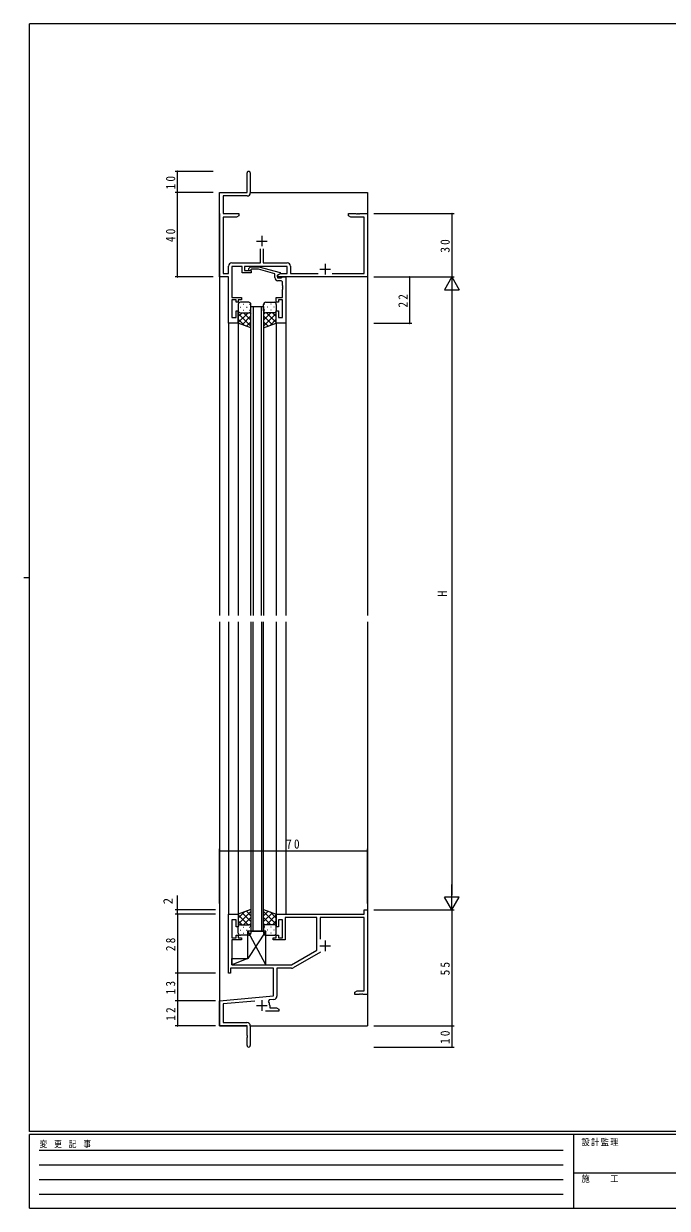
# Model space of a CAD drawing. Units: millimetres on the paper. Extents: x -397 to 397, y -282 to 282.
# Drawn here: x -397 to -92, y -282 to 279 of the extents above; entities that cross this region are included whole.
import ezdxf
from ezdxf.enums import TextEntityAlignment as Align

# ---------------------------------------------------------------- set-up
doc = ezdxf.new("R2010")
doc.units = ezdxf.units.MM
doc.linetypes.add('USER1', pattern=[0.375, 0.25, -0.125])
for name, color, linetype, lineweight in [('0-1_YKK_ZWAK', 7, 'Continuous', 18), ('0-3_YKK_11', 7, 'Continuous', 18), ('0-4_YKK_12', 2, 'Continuous', 18), ('0-5_YKK_13', 4, 'Continuous', 18), ('0-6_YKK_D', 6, 'Continuous', 18)]:
    doc.layers.add(name, color=color, linetype=linetype, lineweight=lineweight)
doc.styles.add('ＭＳ ゴシック', font='')
doc.styles.get('ＭＳ ゴシック').set_extended_font_data('MS Gothic')

msp = doc.modelspace()

# ---------------------------------------------------------------- linework, layer by layer
at = {"layer": '0-1_YKK_ZWAK'}
for p, q in [((-393.908, -245.7), (-393.908, 279.3)), ((376.092, 279.3), (-393.908, 279.3)), ((-396.708, 16.8), (-393.908, 16.8)), ((376.092, -245.7), (-393.908, -245.7)), ((-393.908, -282.1), (-393.908, -247.1)), ((338.292, -247.1), (-393.908, -247.1)), ((-136.308, -247.1), (-136.308, -282.1)), ((-136.308, -265.299), (-7.508, -265.299)), ((-393.908, -282.1), (338.292, -282.1))]:
    msp.add_line(p, q, dxfattribs=at)
at = {"layer": '0-1_YKK_ZWAK', "linetype": 'USER1'}
for p, q in [((-389.31, -254.612), (-141.117, -254.612)), ((-389.31, -261.541), (-141.117, -261.541)), ((-389.31, -268.47), (-141.117, -268.47)), ((-389.31, -275.398), (-141.117, -275.398))]:
    msp.add_line(p, q, dxfattribs=at)
at = {"layer": '0-3_YKK_11'}
for p, q in [((-290.908, 199.3), (-290.908, 208.55)), ((-289.408, 208.55), (-289.408, 199.17)), ((-303.908, 199.3), (-290.908, 199.3)), ((-303.908, 159.3), (-303.908, 199.3)), ((-302.278, 197.67), (-302.278, 189.3)), ((-290.908, 197.67), (-302.278, 197.67)), ((-302.278, 189.3), (-294.908, 189.3)), ((-302.278, 187.67), (-302.278, 160.93)), ((-295.999, 187.67), (-302.278, 187.67)), ((-294.908, 188.3), (-295.999, 187.67)), ((-294.908, 189.3), (-294.908, 188.3)), ((-242.908, 189.3), (-239.366, 189.3)), ((-242.908, 188.3), (-242.908, 189.3)), ((-241.817, 187.67), (-242.908, 188.3)), ((-235.538, 187.67), (-241.817, 187.67)), ((-239.366, 189.3), (-239.183, 189.18)), ((-239.183, 189.18), (-238.633, 189.18)), ((-238.633, 189.18), (-238.45, 189.3)), ((-238.45, 189.3), (-238.366, 189.3)), ((-238.366, 189.3), (-238.183, 189.18)), ((-238.183, 189.18), (-237.633, 189.18)), ((-237.633, 189.18), (-237.45, 189.3)), ((-237.45, 189.3), (-233.908, 189.3)), ((-235.538, 160.93), (-235.538, 187.67)), ((-233.908, 189.3), (-233.908, 159.3)), ((-286.408, 176.3), (-281.408, 176.3)), ((-283.908, 178.8), (-283.908, 173.8)), ((-284.558, 165.93), (-284.558, 172.6)), ((-283.258, 172.6), (-283.258, 165.93)), ((-299.708, 160.93), (-299.708, 164.33)), ((-298.108, 165.93), (-284.558, 165.93)), ((-298.078, 164.3), (-298.078, 149.5)), ((-293.208, 164.3), (-298.078, 164.3)), ((-293.208, 161.3), (-293.208, 164.3)), ((-292.208, 164.3), (-292.208, 162.3)), ((-272.008, 164.3), (-292.208, 164.3)), ((-290.132, 163.324), (-289.357, 164.1)), ((-289.357, 164.1), (-285.412, 164.1)), ((-288.86, 162.9), (-289.284, 162.476)), ((-285.57, 162.9), (-288.86, 162.9)), ((-277.808, 160.82), (-285.57, 162.9)), ((-285.412, 164.1), (-275.308, 161.393)), ((-283.258, 165.93), (-271.978, 165.93)), ((-272.008, 160.93), (-272.008, 164.3)), ((-270.378, 164.33), (-270.378, 160.93)), ((-256.408, 163), (-251.408, 163)), ((-253.908, 165.5), (-253.908, 160.5)), ((-299.708, 159.3), (-303.908, 159.3)), ((-302.278, 160.93), (-299.708, 160.93)), ((-299.708, 137.3), (-299.708, 159.3)), ((-289.008, 161.3), (-293.208, 161.3)), ((-292.208, 162.3), (-289.008, 162.3)), ((-289.008, 162.3), (-289.008, 161.3)), ((-277.808, 159), (-277.808, 160.82)), ((-276.508, 160.1), (-275.071, 160.93)), ((-275.308, 160.793), (-276.508, 160.1)), ((-276.508, 160.1), (-276.508, 158.8)), ((-276.508, 159.3), (-276.508, 160.1)), ((-233.908, 159.3), (-276.508, 159.3)), ((-276.508, 158.8), (-274.708, 158.8)), ((-275.138, 157.5), (-276.308, 157.5)), ((-275.308, 161.393), (-275.308, 160.793)), ((-275.071, 160.93), (-272.008, 160.93)), ((-274.708, 158.8), (-274.508, 159)), ((-274.508, 159), (-274.208, 159.3)), ((-274.208, 159.3), (-272.508, 159.3)), ((-272.508, 159.3), (-272.508, 137.3)), ((-270.378, 160.93), (-257.259, 160.93)), ((-250.558, 160.93), (-235.538, 160.93)), ((-274.138, 155.258), (-274.138, 156.5)), ((-274.018, 155.075), (-274.138, 155.258)), ((-274.138, 154.342), (-274.018, 154.525)), ((-274.138, 154.258), (-274.138, 154.342)), ((-274.018, 154.075), (-274.138, 154.258)), ((-274.138, 153.342), (-274.018, 153.525)), ((-274.138, 149.5), (-274.138, 153.342)), ((-274.018, 154.525), (-274.018, 155.075)), ((-274.018, 153.525), (-274.018, 154.075)), ((-298.078, 149.5), (-293.608, 149.5)), ((-298.078, 148.5), (-298.078, 140)), ((-296.108, 148.5), (-298.078, 148.5)), ((-296.108, 147.3), (-296.108, 148.5)), ((-295.108, 147.3), (-296.108, 147.3)), ((-295.108, 148.5), (-295.108, 147.3)), ((-293.608, 148.5), (-295.108, 148.5)), ((-293.608, 149.5), (-293.608, 148.5)), ((-277.108, 149.5), (-274.138, 149.5)), ((-277.108, 147.3), (-277.108, 149.5)), ((-276.108, 147.3), (-277.108, 147.3)), ((-276.108, 148.5), (-276.108, 147.3)), ((-274.138, 148.5), (-276.108, 148.5)), ((-274.138, 140), (-274.138, 148.5)), ((-296.108, 143.3), (-295.108, 143.3)), ((-296.108, 140), (-296.108, 143.3)), ((-295.108, 143.3), (-295.108, 137.3)), ((-277.108, 143.3), (-276.108, 143.3)), ((-277.108, 137.3), (-277.108, 143.3)), ((-276.108, 143.3), (-276.108, 140)), ((-295.108, 137.3), (-299.708, 137.3)), ((-298.078, 140), (-296.108, 140)), ((-272.508, 137.3), (-277.108, 137.3)), ((-276.108, 140), (-274.138, 140)), ((-299.708, -142.7), (-295.108, -142.7)), ((-299.708, -170.7), (-299.708, -142.7)), ((-298.078, -145.4), (-298.078, -153.9)), ((-296.108, -145.4), (-298.078, -145.4)), ((-296.108, -148.7), (-296.108, -145.4)), ((-295.108, -142.7), (-295.108, -148.7)), ((-277.108, -142.7), (-235.538, -142.7)), ((-277.108, -148.7), (-277.108, -142.7)), ((-276.108, -145.4), (-276.108, -148.7)), ((-274.108, -145.4), (-276.108, -145.4)), ((-274.108, -153.9), (-274.108, -145.4)), ((-272.908, -144.33), (-272.908, -154.9)), ((-257.908, -144.33), (-272.908, -144.33)), ((-257.908, -159.772), (-257.908, -144.33)), ((-256.278, -144.33), (-256.278, -154.507)), ((-235.538, -144.33), (-256.278, -144.33)), ((-235.538, -140.7), (-233.908, -140.7)), ((-235.538, -142.7), (-235.538, -140.7)), ((-235.538, -179.07), (-235.538, -144.33)), ((-233.908, -140.7), (-233.908, -180.7)), ((-295.108, -148.7), (-296.108, -148.7)), ((-276.108, -148.7), (-277.108, -148.7)), ((-298.078, -153.9), (-296.108, -153.9)), ((-298.078, -154.9), (-298.078, -166.7)), ((-293.608, -154.9), (-298.078, -154.9)), ((-296.108, -152.7), (-295.108, -152.7)), ((-296.108, -153.9), (-296.108, -152.7)), ((-295.108, -152.7), (-295.108, -153.9)), ((-295.108, -153.9), (-293.608, -153.9)), ((-293.608, -153.9), (-293.608, -154.9)), ((-278.608, -153.9), (-277.108, -153.9)), ((-278.608, -154.9), (-278.608, -153.9)), ((-272.908, -154.9), (-278.608, -154.9)), ((-277.108, -152.7), (-276.108, -152.7)), ((-277.108, -153.9), (-277.108, -152.7)), ((-276.108, -152.7), (-276.108, -153.9)), ((-276.108, -153.9), (-274.108, -153.9)), ((-253.908, -155.2), (-253.908, -160.2)), ((-269.908, -166.7), (-257.908, -159.772)), ((-256.166, -160.648), (-269.1, -168.116)), ((-256.408, -157.7), (-251.408, -157.7)), ((-298.708, -168.33), (-298.708, -170.7)), ((-278.408, -168.33), (-298.708, -168.33)), ((-298.078, -166.7), (-269.908, -166.7)), ((-278.408, -181.469), (-278.408, -168.33)), ((-276.778, -168.33), (-276.778, -181.497)), ((-269.9, -168.33), (-276.778, -168.33)), ((-298.708, -170.7), (-299.708, -170.7)), ((-239.908, -179.7), (-238.817, -179.07)), ((-238.817, -179.07), (-235.538, -179.07)), ((-303.908, -183.7), (-278.408, -181.469)), ((-303.908, -195.7), (-303.908, -183.7)), ((-287.278, -183.881), (-302.278, -185.194)), ((-302.278, -185.194), (-302.278, -194.07)), ((-283.908, -183.5), (-283.908, -188.5)), ((-280.389, -183.279), (-280.769, -184.041)), ((-278.239, -183.09), (-280.389, -183.279)), ((-239.908, -180.7), (-239.908, -179.7)), ((-237.866, -180.7), (-239.908, -180.7)), ((-237.683, -180.58), (-237.866, -180.7)), ((-237.133, -180.58), (-237.683, -180.58)), ((-236.95, -180.7), (-237.133, -180.58)), ((-236.866, -180.7), (-236.95, -180.7)), ((-236.683, -180.58), (-236.866, -180.7)), ((-236.133, -180.58), (-236.683, -180.58)), ((-235.95, -180.7), (-236.133, -180.58)), ((-233.908, -180.7), (-235.95, -180.7)), ((-286.408, -186), (-281.408, -186)), ((-275.908, -188.7), (-282.258, -188.7)), ((-280.208, -186), (-280.208, -187.07)), ((-280.208, -187.07), (-276.999, -187.07)), ((-276.999, -187.07), (-275.908, -187.7)), ((-275.908, -187.7), (-275.908, -188.7)), ((-290.908, -195.7), (-303.908, -195.7)), ((-302.278, -194.07), (-291.008, -194.07)), ((-290.908, -200.242), (-290.908, -195.7)), ((-289.408, -195.67), (-289.408, -204.95)), ((-290.788, -200.425), (-290.908, -200.242)), ((-290.908, -201.158), (-290.788, -200.975)), ((-290.908, -204.95), (-290.908, -201.158)), ((-290.788, -200.975), (-290.788, -200.425))]:
    msp.add_line(p, q, dxfattribs=at)
for centre, radius, start, end in [((-290.158, 208.55), 0.75, 359.99999, 180.00001), ((-290.908, 199.17), 1.5, 270.00001, 359.99999), ((-298.108, 164.33), 1.6, 90.00001, 179.99999), ((-289.708, 162.9), 0.6, 134.99999, 315.00001), ((-271.978, 164.33), 1.6, 0.00001, 89.99999), ((-276.308, 159), 1.5, 180.00001, 269.99999), ((-275.138, 156.5), 1, 0.00001, 89.99999), ((-269.9, -166.73), 1.6, 269.99997, 299.99998), ((-283.908, -186), 3.7, 0, 31.96331), ((-278.378, -181.497), 1.6, 275, 0.00001), ((-291.008, -195.67), 1.6, 0.00001, 89.99999), ((-290.158, -204.95), 0.75, 179.99999, 0.00001)]:
    msp.add_arc(centre, radius, start, end, dxfattribs=at)
at = {"layer": '0-4_YKK_12'}
for p, q in [((-289.408, 199.3), (-233.908, 199.3)), ((-233.908, 199.3), (-233.908, -1.2)), ((-303.908, 189.3), (-303.908, -1.2)), ((-233.908, 189.3), (-233.908, 175.599)), ((-289.108, 145.301), (-283.108, 145.301)), ((-289.108, -1.2), (-289.108, 145.301)), ((-288.108, 145.301), (-288.108, -1.2)), ((-284.108, -1.2), (-284.108, 145.301)), ((-283.108, 145.301), (-283.108, -1.2)), ((-299.708, 137.6), (-299.708, -1.2)), ((-295.108, 137.8), (-295.108, -1.2)), ((-277.108, 137.6), (-277.108, -1.2)), ((-272.508, 137.6), (-272.508, -1.2)), ((-303.908, -4.2), (-303.908, -195.7)), ((-299.708, -4.2), (-299.708, -143)), ((-295.108, -4.2), (-295.108, -143.2)), ((-289.108, -4.2), (-289.108, -150.701)), ((-288.108, -150.701), (-288.108, -4.2)), ((-284.108, -4.2), (-284.108, -150.701)), ((-283.108, -150.701), (-283.108, -4.2)), ((-277.108, -4.2), (-277.108, -143)), ((-272.508, -4.2), (-272.508, -142.7)), ((-233.908, -4.2), (-233.908, -195.7)), ((-289.108, -150.701), (-283.108, -150.701)), ((-303.908, -195.7), (-291.208, -195.7)), ((-289.408, -195.7), (-233.908, -195.7))]:
    msp.add_line(p, q, dxfattribs=at)
at = {"layer": '0-5_YKK_13'}
for p, q in [((-295.108, 146.3), (-295.108, 143.3)), ((-290.108, 147.3), (-294.108, 147.3)), ((-292.773, 146.352), (-292.573, 146.352)), ((-289.743, 146.352), (-289.543, 146.352)), ((-289.108, 143.3), (-289.108, 146.3)), ((-283.108, 143.3), (-283.108, 146.3)), ((-282.473, 146.352), (-282.673, 146.352)), ((-282.108, 147.3), (-278.108, 147.3)), ((-279.443, 146.352), (-279.643, 146.352)), ((-277.108, 146.3), (-277.108, 143.3)), ((-295.108, 137.3), (-295.108, 143.3)), ((-293.316, 142.3), (-295.108, 140.508)), ((-290.488, 142.3), (-295.108, 137.68)), ((-295.108, 142.032), (-289.108, 136.032)), ((-294.188, 144.937), (-293.988, 144.937)), ((-294.108, 142.3), (-290.508, 142.3)), ((-293.708, 142.3), (-290.108, 142.3)), ((-289.108, 140.851), (-293.304, 136.656)), ((-292.773, 143.522), (-292.573, 143.522)), ((-292.548, 142.3), (-289.108, 138.86)), ((-291.158, 144.937), (-290.958, 144.937)), ((-289.776, 142.357), (-289.108, 141.689)), ((-289.743, 143.522), (-289.543, 143.522)), ((-289.108, 135.157), (-289.108, 143.3)), ((-283.108, 143.3), (-283.108, 135.157)), ((-282.44, 142.357), (-283.108, 141.689)), ((-279.668, 142.3), (-283.108, 138.86)), ((-277.108, 142.032), (-283.108, 136.032)), ((-283.108, 140.851), (-278.912, 136.656)), ((-282.473, 143.522), (-282.673, 143.522)), ((-278.508, 142.3), (-282.108, 142.3)), ((-281.729, 142.3), (-277.108, 137.68)), ((-278.108, 142.3), (-281.708, 142.3)), ((-281.058, 144.937), (-281.258, 144.937)), ((-279.443, 143.522), (-279.643, 143.522)), ((-278.9, 142.3), (-277.108, 140.508)), ((-278.028, 144.937), (-278.228, 144.937)), ((-277.108, 137.3), (-277.108, 143.3)), ((-295.108, 139.203), (-292.147, 136.243)), ((-289.108, 135.157), (-295.108, 137.3)), ((-289.108, 138.023), (-291.22, 135.911)), ((-283.108, 138.023), (-280.997, 135.911)), ((-283.108, 135.157), (-277.108, 137.3)), ((-277.108, 139.203), (-280.069, 136.243)), ((-289.108, -140.557), (-295.108, -142.7)), ((-295.108, -147.432), (-289.108, -141.432)), ((-295.108, -144.603), (-292.147, -141.643)), ((-295.108, -142.7), (-295.108, -148.7)), ((-290.488, -147.7), (-295.108, -143.08)), ((-293.316, -147.7), (-295.108, -145.908)), ((-289.108, -146.251), (-293.304, -142.056)), ((-292.548, -147.7), (-289.108, -144.26)), ((-289.108, -143.423), (-291.22, -141.311)), ((-289.108, -140.557), (-289.108, -148.7)), ((-283.108, -148.7), (-283.108, -140.557)), ((-283.108, -140.557), (-277.108, -142.7)), ((-283.108, -143.423), (-280.997, -141.311)), ((-277.108, -147.432), (-283.108, -141.432)), ((-283.108, -146.251), (-278.912, -142.056)), ((-279.668, -147.7), (-283.108, -144.26)), ((-281.729, -147.7), (-277.108, -143.08)), ((-277.108, -144.603), (-280.069, -141.643)), ((-278.9, -147.7), (-277.108, -145.908)), ((-277.108, -142.7), (-277.108, -148.7)), ((-295.108, -151.7), (-295.108, -148.7)), ((-294.188, -150.337), (-293.988, -150.337)), ((-294.108, -147.7), (-290.508, -147.7)), ((-293.708, -147.7), (-290.108, -147.7)), ((-292.773, -148.922), (-292.573, -148.922)), ((-291.158, -150.337), (-290.958, -150.337)), ((-282.078, -150.7), (-290.578, -163.7)), ((-282.078, -166.7), (-290.578, -150.7)), ((-290.578, -163.7), (-290.578, -150.7)), ((-289.776, -147.757), (-289.108, -147.089)), ((-289.743, -148.922), (-289.543, -148.922)), ((-289.108, -148.7), (-289.108, -151.7)), ((-282.44, -147.757), (-283.108, -147.089)), ((-283.108, -148.7), (-283.108, -151.7)), ((-282.473, -148.922), (-282.673, -148.922)), ((-278.508, -147.7), (-282.108, -147.7)), ((-278.108, -147.7), (-281.708, -147.7)), ((-281.058, -150.337), (-281.258, -150.337)), ((-279.443, -148.922), (-279.643, -148.922)), ((-278.028, -150.337), (-278.228, -150.337)), ((-277.108, -151.7), (-277.108, -148.7)), ((-290.108, -152.7), (-294.108, -152.7)), ((-292.773, -151.752), (-292.573, -151.752)), ((-289.743, -151.752), (-289.543, -151.752)), ((-282.473, -151.752), (-282.673, -151.752)), ((-282.108, -152.7), (-278.108, -152.7)), ((-279.443, -151.752), (-279.643, -151.752)), ((-290.578, -163.7), (-298.078, -166.7)), ((-298.078, -163.7), (-290.578, -163.7)), ((-298.078, -166.7), (-298.078, -163.7)), ((-298.078, -166.7), (-282.078, -166.7))]:
    msp.add_line(p, q, dxfattribs=at)
msp.add_lwpolyline([(-282.078, -166.7), (-282.078, -150.7), (-290.578, -150.7)], dxfattribs=at)
for centre, start, end in [((-294.108, 146.3), 90, 180), ((-290.108, 146.3), 0, 90), ((-282.108, 146.3), 90, 180), ((-278.108, 146.3), 0, 90), ((-294.108, 143.3), 180, 270), ((-294.108, 143.3), 180, 270), ((-290.108, 143.3), 270, 0), ((-290.108, 143.3), 270, 0), ((-282.108, 143.3), 180, 270), ((-282.108, 143.3), 180, 270), ((-278.108, 143.3), 270, 0), ((-278.108, 143.3), 270, 0), ((-294.108, -148.7), 90, 180), ((-294.108, -148.7), 90, 180), ((-290.108, -148.7), 360, 90), ((-290.108, -148.7), 360, 90), ((-282.108, -148.7), 90, 180), ((-282.108, -148.7), 90, 180), ((-278.108, -148.7), 360, 90), ((-278.108, -148.7), 360, 90), ((-294.108, -151.7), 180, 270), ((-290.108, -151.7), 270, 360), ((-282.108, -151.7), 180, 270), ((-278.108, -151.7), 270, 360)]:
    msp.add_arc(centre, 1, start, end, dxfattribs=at)
at = {"layer": '0-6_YKK_D'}
for p, q in [((-306.908, 209.3), (-324.908, 209.3)), ((-323.908, 199.3), (-323.908, 209.3)), ((-306.908, 199.3), (-324.908, 199.3)), ((-306.908, 199.3), (-324.908, 199.3)), ((-323.908, 159.3), (-323.908, 199.3)), ((-230.908, 189.3), (-192.908, 189.3)), ((-193.908, 189.3), (-193.908, 159.3)), ((-306.908, 159.3), (-324.908, 159.3)), ((-230.908, 159.3), (-212.908, 159.3)), ((-230.908, 159.3), (-192.908, 159.3)), ((-230.908, 159.3), (-192.908, 159.3)), ((-213.908, 137.3), (-213.908, 159.3)), ((-193.908, 159.3), (-197.408, 153.238)), ((-193.908, 159.3), (-193.908, 147.176)), ((-193.908, 159.3), (-190.408, 153.238)), ((-197.408, 153.238), (-190.408, 153.238)), ((-193.908, 152.3), (-193.908, -133.7)), ((-230.908, 137.3), (-212.908, 137.3)), ((-303.908, -137.7), (-303.908, -111.7)), ((-233.908, -137.7), (-233.908, -111.7)), ((-303.908, -112.7), (-233.908, -112.7)), ((-193.908, -140.7), (-193.908, -128.576)), ((-323.908, -140.7), (-323.908, -133.8)), ((-190.408, -134.638), (-197.408, -134.638)), ((-193.908, -140.7), (-197.408, -134.638)), ((-193.908, -140.7), (-190.408, -134.638)), ((-305.908, -140.7), (-324.908, -140.7)), ((-305.908, -142.7), (-324.908, -142.7)), ((-305.908, -142.7), (-324.908, -142.7)), ((-323.908, -142.7), (-323.908, -140.7)), ((-323.908, -142.7), (-323.908, -170.7)), ((-230.908, -140.7), (-192.908, -140.7)), ((-230.908, -140.7), (-192.908, -140.7)), ((-193.908, -140.7), (-193.908, -195.7)), ((-305.908, -170.7), (-324.908, -170.7)), ((-305.908, -170.7), (-324.908, -170.7)), ((-323.908, -170.7), (-323.908, -183.7)), ((-305.908, -183.7), (-324.908, -183.7)), ((-305.908, -183.7), (-324.908, -183.7)), ((-323.908, -183.7), (-323.908, -195.7)), ((-305.908, -195.7), (-324.908, -195.7)), ((-230.908, -195.7), (-192.908, -195.7)), ((-230.908, -195.7), (-192.908, -195.7)), ((-193.908, -195.7), (-193.908, -205.7)), ((-230.908, -205.7), (-192.908, -205.7))]:
    msp.add_line(p, q, dxfattribs=at)
for centre, start, end in [((-323.908, 209.3), 90, 270), ((-323.908, 209.3), 270, 90), ((-323.908, 199.3), 90, 270), ((-323.908, 199.3), 90, 270), ((-323.908, 199.3), 270, 90), ((-323.908, 199.3), 270, 90), ((-193.908, 189.3), 90, 270), ((-193.908, 189.3), 270, 90), ((-323.908, 159.3), 90, 270), ((-323.908, 159.3), 270, 90), ((-213.908, 159.3), 90, 270), ((-213.908, 159.3), 270, 90), ((-213.908, 137.3), 90, 270), ((-213.908, 137.3), 270, 90), ((-303.908, -112.7), 0, 180), ((-303.908, -112.7), 180, 0), ((-233.908, -112.7), 0, 180), ((-233.908, -112.7), 180, 0), ((-323.908, -140.7), 90, 270), ((-323.908, -142.7), 90, 270), ((-323.908, -142.7), 90, 270), ((-323.908, -140.7), 270, 90), ((-323.908, -142.7), 270, 90), ((-323.908, -142.7), 270, 90), ((-323.908, -170.7), 90, 270), ((-323.908, -170.7), 90, 270), ((-323.908, -170.7), 270, 90), ((-323.908, -170.7), 270, 90), ((-323.908, -183.7), 90, 270), ((-323.908, -183.7), 90, 270), ((-323.908, -183.7), 270, 90), ((-323.908, -183.7), 270, 90), ((-323.908, -195.7), 90, 270), ((-323.908, -195.7), 270, 90), ((-193.908, -195.7), 90, 270), ((-193.908, -195.7), 90, 270), ((-193.908, -195.7), 270, 90), ((-193.908, -195.7), 270, 90), ((-193.908, -205.7), 90, 270), ((-193.908, -205.7), 270, 90)]:
    msp.add_arc(centre, 0.106, start, end, dxfattribs=at)

# ---------------------------------------------------------------- texts
at = {"layer": '0-1_YKK_ZWAK', "char_height": 3.079, "attachment_point": 7, "style": 'ＭＳ ゴシック'}
for s, insert in [('\\T1.23;\\W0.85;変\\~更\\~記\\~事', (-389.194, -253.547)), ('\\T1.17;\\W0.9;設計監理', (-132.539, -252.633)), ('\\T1.17;\\W0.9;施\u3000\u3000工', (-132.539, -269.954))]:
    msp.add_mtext(s, dxfattribs=dict(at, insert=insert))
at = {"layer": '0-6_YKK_D', "color": 7, "style": 'ＭＳ ゴシック'}
for s, p in [('H', (-194.908, 7.7)), ('2', (-324.908, -138))]:
    msp.add_text(s, height=4.399, rotation=90, dxfattribs=at).set_placement(p, align=Align.BOTTOM_LEFT)
at = {"layer": '0-6_YKK_D', "color": 7, "char_height": 4.399, "attachment_point": 7, "rotation": 90, "style": 'ＭＳ ゴシック'}
for s, insert in [('\\T1.37;\\W0.9;10', (-324.908, 200.78)), ('\\T1.37;\\W0.9;40', (-324.908, 175.78)), ('\\T1.37;\\W0.9;30', (-194.908, 170.78)), ('\\T1.37;\\W0.9;22', (-214.908, 144.78)), ('\\T1.37;\\W0.9;28', (-324.908, -160.22)), ('\\T1.37;\\W0.9;55', (-194.908, -171.72)), ('\\T1.37;\\W0.9;13', (-324.908, -180.72)), ('\\T1.37;\\W0.9;12', (-324.908, -193.22)), ('\\T1.37;\\W0.9;10', (-194.908, -204.22))]:
    msp.add_mtext(s, dxfattribs=dict(at, insert=insert))
at = {"layer": '0-6_YKK_D', "color": 7, "insert": (-272.428, -111.7), "char_height": 4.399, "attachment_point": 7, "style": 'ＭＳ ゴシック'}
msp.add_mtext('\\T1.37;\\W0.9;70', dxfattribs=at)

doc.saveas('drawing.dxf')
